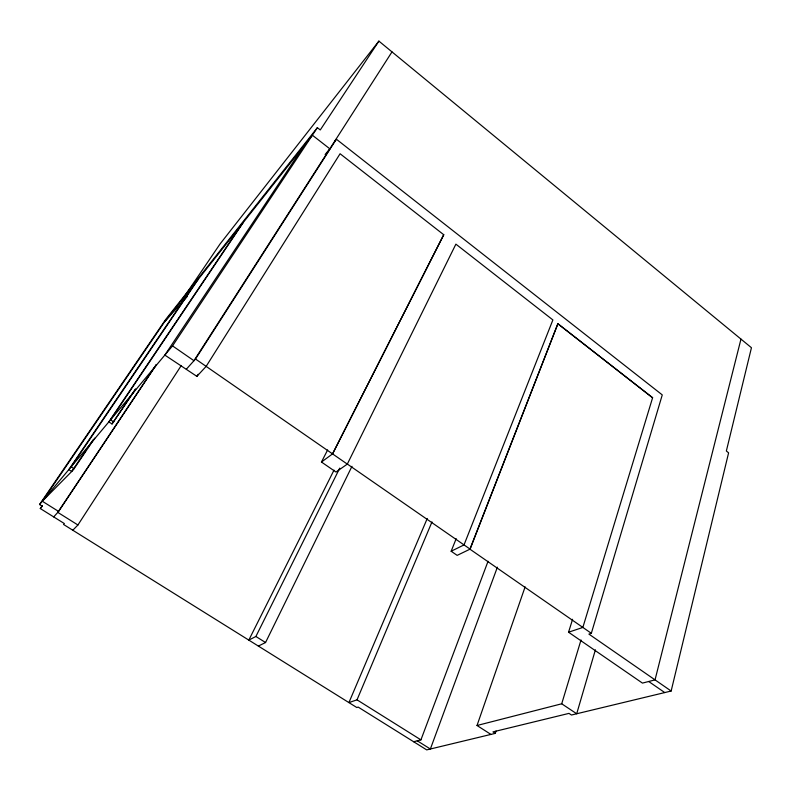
<?xml version="1.0" encoding="UTF-8"?>
<svg xmlns="http://www.w3.org/2000/svg" width="791" height="791" viewBox="0 0 791 791"><rect width="100%" height="100%" fill="white"/><g stroke="black" fill="none" stroke-linecap="round" stroke-linejoin="round"><path stroke-width="1.19" d="M496.046 731.042L495.265 733.376L492.941 731.893L568.986 713.383L571.468 715.024L671.144 691.027L728.61 452.808L726.346 451.038L751.45 347.724L378.899 41.112L220.056 243.974L181.188 301.183M740.969 339.102L655.037 679.874L642.45 683.098L568.551 632.217L572.585 619.274M595.396 649.826L576.708 713.769L561.709 703.792L477.022 725.495L525.115 586.873M671.144 691.027L588.899 634.095L591.332 633.304L662.265 394.897L336.373 139.206L334.722 141.213M561.709 703.792L581.019 639.959M591.332 633.304L469.923 549.172L557.873 323.756L652.595 397.774L582.858 627.431L568.551 632.217M497.391 567.177L430.373 749.008L417.272 740.811M413.653 741.74L420.921 739.872L488.057 561.254M456.189 538.671L451.157 551.238L457.158 555.371L470.101 549.122L557.873 323.756L652.615 397.725M427.259 518.461L348.92 702.596L357.018 699.837L431.995 521.912M258.36 646.069L265.549 642.529L351.975 466.324M327.622 449.96L321.453 462.033L335.997 472.039L347.308 464.109L455.893 244.152L552.879 319.93L464.02 544.91L451.157 551.238M334 470.141L248.809 640.107L255.889 636.478L339.735 468.134M321.453 462.033L332.556 453.896L443.711 234.64M347.308 464.109L332.556 453.896L443.8 234.779L340.081 153.741L206.144 366.381L196.88 376.358L164.835 355.09L303.962 145.831M196.88 376.358L198.195 374.262M391.99 51.89L193.963 360.716L172.547 345.894L39.55 504.529L42.259 506.23L40.292 508.544L64.368 523.573L63.537 524.453L356.82 707.53L358.165 707.085L426.705 749.888L495.265 733.376M186.399 369.14L195.506 359.005L336.373 139.206M72.802 530.237L77.923 524.987L181.258 365.541M378.899 41.112L320.276 129.951L317.369 127.677L165.734 319.426L39.55 504.529M172.547 345.894L317.369 127.677M156.282 364.582L57.783 512.37L77.923 524.987M53.709 516.918L58.613 511.451L156.499 364.542M241.581 224.595L108.851 421.87L112.025 423.966L130.564 396.281M131.939 394.234L135.37 389.113M112.025 423.966L135.676 389.162M243.49 222.182L110.542 419.863L113.726 421.959M86.219 450.02L71.724 471.485L42.319 501.237L58.613 511.451M87.564 448.022L93.12 439.796M195.585 282.674L68.817 469.627L71.724 471.485L74.047 468.747L94.702 438.145M198.274 279.282L71.131 466.868L74.047 468.747M40.292 508.544L42.378 505.479M42.319 501.237L164.479 321.947L312.376 135.202L329.837 148.827L325.131 154.502M164.479 321.947L187.398 296.328M255.889 636.478L265.549 642.529M357.018 699.837L420.921 739.872M477.022 725.495L490.934 734.424M470.101 549.122L347.2 463.961M648.709 681.496L664.747 692.57M195.506 359.005L332.556 453.896"/></g></svg>
